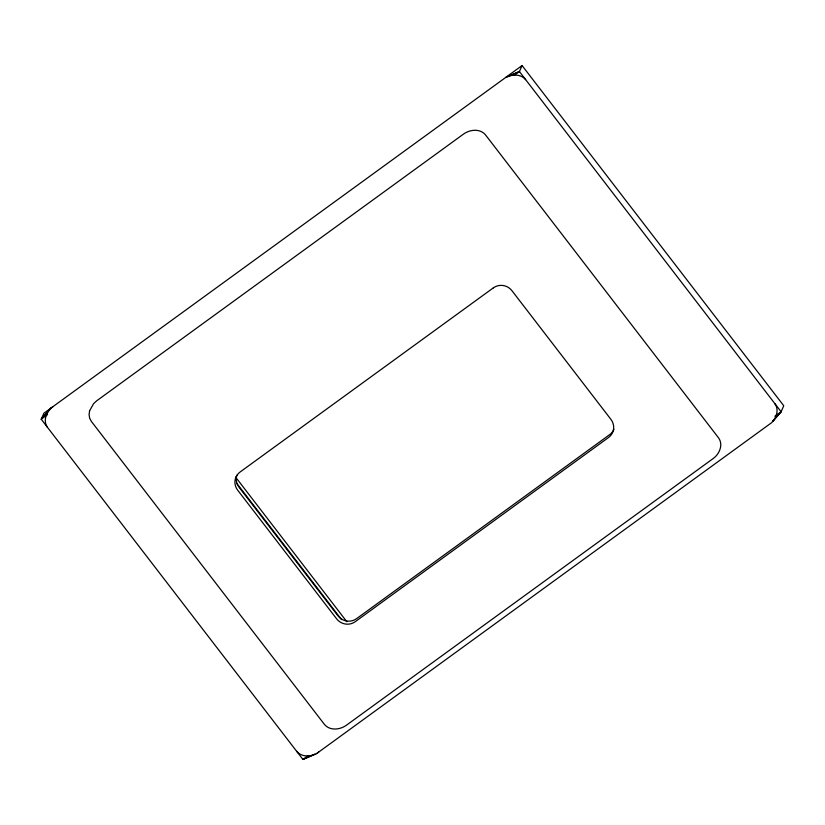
<?xml version="1.0" encoding="UTF-8"?>
<svg xmlns="http://www.w3.org/2000/svg" width="825" height="825" viewBox="0 0 825 825"><rect width="100%" height="100%" fill="white"/><g stroke="black" fill="none" stroke-linecap="round" stroke-linejoin="round"><path stroke-width="1.24" d="M296.711 751.369C301.073 756.711 308.973 756.917 314.892 754.267L302.93 759.454L41.25 419.255L43.89 413.232L522.07 65.546L783.75 405.745L781.11 411.768L771.602 422.699L316.501 753.668L318.739 752.039M50.799 408.231L53.037 406.601M525.649 79.654C521.287 74.312 513.387 74.106 507.468 76.746L519.43 71.569L522.07 65.546M302.93 759.454L308.179 755.576M47.541 414.614L41.291 419.162L50.841 408.138M41.25 419.255L49.748 409.561C45.468 414.263 43.447 421.853 47.468 427.34M519.43 71.569L781.11 411.768L772.613 421.462C776.892 416.749 778.913 409.169 774.892 403.683M514.264 75.261L519.472 71.476L505.9 77.261M774.902 416.223L781.151 411.675M302.971 759.361L316.542 753.576M235.62 477.139L346.84 621.741M236.641 483.202L341.602 619.658M236.837 475.272A13.303 12.891 23.7 0 0 238.951 487.111L337.982 615.863A13.303 12.891 23.7 0 0 356.544 618.688L609.819 434.528A13.303 12.891 23.7 0 0 613.996 429.309M89.574 410.871L89.079 414.686L89.688 418.265L91.348 421.379L324.483 724.474C329.979 731.053 340.199 729.805 346.521 725.144L713.027 458.659C719.338 454.224 723.556 444.83 718.596 437.92L485.461 134.826C479.964 128.246 469.745 129.494 463.423 134.155L96.917 400.641L93.627 403.611L89.574 410.871M493.36 287.853L240.085 472.013A13.303 12.891 23.7 0 0 237.631 490.122L336.662 618.874A13.303 12.891 23.7 0 0 355.224 621.699L608.499 437.539A13.303 12.891 23.7 0 0 610.964 419.43L511.923 290.678A13.303 12.891 23.7 0 0 493.36 287.853"/></g></svg>
